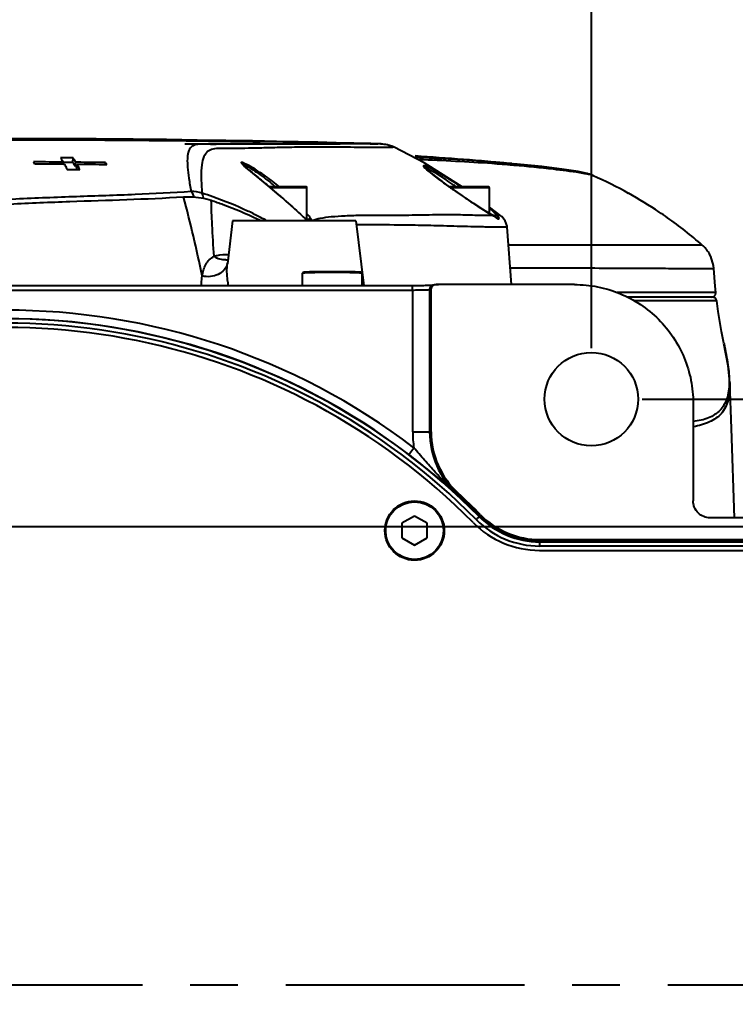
# Model space of a CAD drawing. Header units: millimetres. Extents: x 5828 to 6704, y 123 to 421.
# Drawn here: x 6428.69 to 6434.31, y 307.32 to 315.03 of the extents above; entities that cross this region are included whole.
import ezdxf

# ---------------------------------------------------------------- set-up
doc = ezdxf.new("R2010")
doc.units = ezdxf.units.MM
doc.linetypes.add('CENTER', pattern=[0.6, 0.375, -0.075, 0.075, -0.075])
for name, color, linetype in [('中心线', 7, 'Continuous'), ('外形图', 7, 'Continuous'), ('尺寸标注', 7, 'Continuous')]:
    doc.layers.add(name, color=color, linetype=linetype)
doc.styles.add('微软雅黑', font='msyh.ttc', dxfattribs={"height": 1.5})
doc.dimstyles.new('尺寸标注_1_15比例', dxfattribs={"dimtxt": 1.5, "dimasz": 1.25, "dimexe": 0.5, "dimexo": 0.4, "dimgap": 0.5, "dimtad": 1, "dimdec": 1, "dimlfac": 15, "dimdsep": 46, "dimtxsty": '微软雅黑', "dimcen": 0.09, "dimadec": 0, "dimazin": 0, "dimtp": 0.01, "dimtm": 0.01, "dimtfac": 1, "dimtdec": 1, "dimtofl": 0, "dimtmove": 0, "dimatfit": 3, "dimfxl": 1, "dimtolj": 1, "dimarcsym": 0})

# ---------------------------------------------------------------- blocks, each defined once
blk = doc.blocks.new('*D919')
at = {"layer": 'Defpoints', "color": 0}
for p in [(6433.1804, 316.6506), (6423.9804, 312.0484), (6433.1804, 312.0484)]:
    blk.add_point(p, dxfattribs=at)
at = {"layer": '尺寸标注', "color": 0, "lineweight": -2}
for p, q in [((6423.9804, 312.4484), (6423.9804, 317.1506)), ((6433.1804, 312.4484), (6433.1804, 317.1506)), ((6425.2304, 316.6506), (6431.9304, 316.6506))]:
    blk.add_line(p, q, dxfattribs=at)
at = {"layer": '尺寸标注', "color": 0}
for points in [[(6425.2304, 316.8589), (6425.2304, 316.4422), (6423.9804, 316.6506)], [(6431.9304, 316.4422), (6431.9304, 316.8589), (6433.1804, 316.6506)]]:
    blk.add_solid(points, dxfattribs=at)
at = {"layer": '尺寸标注', "color": 0, "insert": (6428.6534, 317.9296), "char_height": 1.5, "attachment_point": 5, "style": '微软雅黑'}
blk.add_mtext('\\A1;138', dxfattribs=at)
blk = doc.blocks.new('*D920')
at = {"layer": 'Defpoints', "color": 0}
for p in [(6433.1804, 312.0484), (6433.1804, 302.8484), (6450.1659, 302.8484)]:
    blk.add_point(p, dxfattribs=at)
at = {"layer": '尺寸标注', "color": 0, "lineweight": -2}
for p, q in [((6433.5804, 312.0484), (6450.6659, 312.0484)), ((6450.1659, 310.7984), (6450.1659, 304.0984)), ((6433.5804, 302.8484), (6450.6659, 302.8484))]:
    blk.add_line(p, q, dxfattribs=at)
at = {"layer": '尺寸标注', "color": 0}
for points in [[(6450.3742, 310.7984), (6449.9576, 310.7984), (6450.1659, 312.0484)], [(6449.9576, 304.0984), (6450.3742, 304.0984), (6450.1659, 302.8484)]]:
    blk.add_solid(points, dxfattribs=at)
at = {"layer": '尺寸标注', "color": 0, "insert": (6448.8868, 307.3485), "char_height": 1.5, "attachment_point": 5, "rotation": 90, "style": '微软雅黑'}
blk.add_mtext('\\A1;138', dxfattribs=at)
blk = doc.blocks.new('*D921')
at = {"layer": 'Defpoints', "color": 0}
for p in [(6423.9804, 311.0484), (6423.9804, 303.8484), (6446.0618, 303.8484)]:
    blk.add_point(p, dxfattribs=at)
at = {"layer": '尺寸标注', "color": 0, "lineweight": -2}
for p, q in [((6424.3804, 311.0484), (6446.5618, 311.0484)), ((6446.0618, 309.7984), (6446.0618, 305.0984)), ((6424.3804, 303.8484), (6446.5618, 303.8484)), ((6446.0618, 303.8484), (6446.0618, 291.5898))]:
    blk.add_line(p, q, dxfattribs=at)
at = {"layer": '尺寸标注', "color": 0}
for points in [[(6446.2701, 309.7984), (6445.8534, 309.7984), (6446.0618, 311.0484)], [(6445.8534, 305.0984), (6446.2701, 305.0984), (6446.0618, 303.8484)]]:
    blk.add_solid(points, dxfattribs=at)
at = {"layer": '尺寸标注', "color": 0, "insert": (6444.7822, 296.3792), "char_height": 1.5, "attachment_point": 5, "rotation": 90, "style": '微软雅黑'}
blk.add_mtext('\\A1;\\A1;108±0.05', dxfattribs=at)
blk = doc.blocks.new('*D924')
at = {"layer": 'Defpoints', "color": 0}
for p in [(6422.7414, 319.9272), (6436.9138, 311.1151), (6422.7414, 307.4484)]:
    blk.add_point(p, dxfattribs=at)
at = {"layer": '尺寸标注', "color": 0, "lineweight": -2}
for p, q in [((6422.7414, 307.8484), (6422.7414, 320.4272)), ((6436.9138, 311.5151), (6436.9138, 320.4272)), ((6435.6638, 319.9272), (6423.9914, 319.9272))]:
    blk.add_line(p, q, dxfattribs=at)
at = {"layer": '尺寸标注', "color": 0}
for points in [[(6423.9914, 320.1356), (6423.9914, 319.7189), (6422.7414, 319.9272)], [(6435.6638, 319.7189), (6435.6638, 320.1356), (6436.9138, 319.9272)]]:
    blk.add_solid(points, dxfattribs=at)
at = {"layer": '尺寸标注', "color": 0, "insert": (6429.8276, 321.2063), "char_height": 1.5, "attachment_point": 5, "style": '微软雅黑'}
blk.add_mtext('\\A1;212.6', dxfattribs=at)

msp = doc.modelspace()

# ---------------------------------------------------------------- linework, layer by layer
at = {"layer": '中心线', "linetype": 'CENTER', "ltscale": 5}
msp.add_line((6403.7801, 307.4484), (6441.8463, 307.4484), dxfattribs=at)
at = {"layer": '外形图'}
for p, q in [((6430.1451, 314.0513), (6429.9875, 314.0515)), ((6430.1397, 314.0513), (6430.1326, 314.0513)), ((6430.164, 314.0511), (6430.146, 314.0512)), ((6431.5264, 314.0525), (6431.5221, 314.0525)), ((6431.6315, 314.0274), (6431.6278, 314.0269)), ((6431.6315, 314.0274), (6431.6315, 314.0274)), ((6429.1074, 313.909), (6429.1101, 313.943)), ((6428.8103, 313.9114), (6428.8006, 313.9114)), ((6429.0345, 313.8928), (6429.0329, 313.9099)), ((6429.0329, 313.9095), (6429.076, 313.9092)), ((6429.0344, 313.8936), (6429.0425, 313.8936)), ((6429.076, 313.9092), (6429.1074, 313.909)), ((6429.1298, 313.8747), (6429.1324, 313.9089)), ((6429.1298, 313.8747), (6429.139, 313.8746)), ((6429.1422, 313.9089), (6429.1324, 313.909)), ((6429.1388, 313.8591), (6429.142, 313.8923)), ((6429.3634, 313.8895), (6429.3647, 313.9058)), ((6431.8717, 313.8673), (6431.8715, 313.8676)), ((6432.5561, 313.8982), (6432.5701, 313.8969)), ((6432.5561, 313.8977), (6432.5701, 313.8969)), ((6432.5755, 313.8843), (6432.5621, 313.8854)), ((6433.1473, 313.8203), (6433.1459, 313.8207)), ((6433.1567, 313.8139), (6433.1554, 313.8142)), ((6433.1937, 313.8042), (6433.194, 313.8041)), ((6433.1938, 313.804), (6433.194, 313.8039)), ((6433.194, 313.8041), (6433.1945, 313.8039)), ((6430.6784, 313.6934), (6430.6426, 313.7236)), ((6430.6527, 313.7152), (6430.6588, 313.7101)), ((6430.9404, 313.7151), (6430.6527, 313.7151)), ((6430.9471, 313.7084), (6430.6606, 313.7084)), ((6430.9471, 313.455), (6430.9471, 313.7084)), ((6432.0924, 313.6974), (6432.052, 313.7261)), ((6432.0603, 313.7198), (6432.0668, 313.7152)), ((6432.0668, 313.7152), (6432.0751, 313.7093)), ((6432.3738, 313.7151), (6432.0675, 313.7151)), ((6432.3804, 313.7084), (6432.075, 313.7084)), ((6432.3804, 313.5068), (6432.3804, 313.7084)), ((6430.7316, 313.6479), (6430.7386, 313.6418)), ((6432.1603, 313.65), (6432.1602, 313.6498)), ((6432.4707, 313.4889), (6432.3804, 313.557)), ((6430.9341, 313.4665), (6430.8438, 313.5485)), ((6432.4048, 313.4928), (6432.3861, 313.5033)), ((6432.4048, 313.4928), (6432.4049, 313.4927)), ((6432.4049, 313.4927), (6432.4078, 313.4907)), ((6432.4708, 313.4889), (6432.4424, 313.4901)), ((6430.3635, 313.4484), (6430.3221, 313.1113)), ((6431.3307, 313.4484), (6430.3635, 313.4484)), ((6430.9545, 313.4484), (6430.9341, 313.4665)), ((6431.3307, 313.4484), (6431.3933, 312.9388)), ((6432.5537, 312.9484), (6432.5194, 313.3991)), ((6434.0511, 313.2586), (6434.0509, 313.2586)), ((6434.0511, 313.2586), (6434.0511, 313.2586)), ((6434.1049, 313.194), (6434.1054, 313.1931)), ((6430.9127, 312.9388), (6430.9127, 313.0366)), ((6431.0376, 313.042), (6431.0312, 313.0419)), ((6431.0902, 313.0425), (6431.0887, 313.0425)), ((6431.2034, 313.0425), (6431.2019, 313.0425)), ((6431.2608, 313.0419), (6431.2545, 313.042)), ((6431.3794, 312.9388), (6431.3794, 313.0366)), ((6431.7808, 312.9388), (6425.3838, 312.9388)), ((6431.799, 312.9388), (6431.7808, 312.9388)), ((6431.8164, 312.9389), (6431.799, 312.9388)), ((6431.8328, 312.939), (6431.8164, 312.9389)), ((6431.8481, 312.9392), (6431.8328, 312.939)), ((6431.8621, 312.9394), (6431.8481, 312.9392)), ((6431.8749, 312.9396), (6431.8621, 312.9394)), ((6431.8864, 312.9399), (6431.8749, 312.9396)), ((6431.8966, 312.9401), (6431.8864, 312.9399)), ((6431.9056, 312.9404), (6431.8966, 312.9401)), ((6431.9132, 312.9407), (6431.9056, 312.9404)), ((6431.9197, 312.9409), (6431.9132, 312.9407)), ((6431.919, 312.9327), (6431.9161, 312.9282)), ((6431.919, 312.9327), (6431.9195, 312.9334)), ((6431.9251, 312.9412), (6431.9197, 312.9409)), ((6433.0474, 312.9484), (6431.9801, 312.9484)), ((6425.3837, 312.9055), (6431.7772, 312.9055)), ((6431.7772, 311.7913), (6431.7772, 312.9055)), ((6431.9105, 312.9097), (6431.9134, 312.9142)), ((6431.9105, 312.9097), (6431.9105, 311.7913)), ((6431.9134, 311.7926), (6431.9134, 312.9142)), ((6431.9224, 311.7926), (6431.9224, 312.9146)), ((6434.1575, 312.8852), (6433.3965, 312.8853)), ((6434.1546, 312.8679), (6434.1575, 312.8852)), ((6434.1315, 312.8484), (6433.4661, 312.8484)), ((6433.6953, 312.8195), (6433.5195, 312.8193)), ((6434.0498, 312.8197), (6433.52, 312.8193)), ((6434.1152, 312.8196), (6434.0498, 312.8197)), ((6434.1539, 312.8194), (6434.1152, 312.8196)), ((6434.165, 312.8192), (6434.1539, 312.8194)), ((6434.1651, 312.8192), (6434.1539, 312.8194)), ((6434.2217, 312.4871), (6434.2223, 312.4844)), ((6434.2682, 312.18), (6434.2682, 312.179)), ((6433.9804, 312.0153), (6433.9804, 311.2483)), ((6431.7772, 311.7913), (6431.9105, 311.7913)), ((6431.9105, 311.7913), (6431.9134, 311.7926)), ((6431.9134, 311.7926), (6431.9224, 311.7926)), ((6431.7466, 311.6136), (6431.7869, 311.6667)), ((6432.1257, 311.3008), (6432.1285, 311.3022)), ((6432.1346, 311.3088), (6432.1285, 311.3022)), ((6431.7923, 311.1302), (6431.693, 311.0728)), ((6431.8916, 311.0728), (6431.7923, 311.1302)), ((6432.2998, 311.1255), (6432.3035, 311.1334)), ((6432.3035, 311.1334), (6432.3099, 311.1397)), ((6436.9138, 311.1151), (6434.1137, 311.1151)), ((6431.693, 311.0728), (6431.693, 310.9582)), ((6431.8916, 310.9582), (6431.8916, 311.0728)), ((6431.693, 310.9582), (6431.7923, 310.9008)), ((6431.7923, 310.9008), (6431.8916, 310.9582)), ((6432.7739, 310.9276), (6432.7773, 310.9358)), ((6432.7773, 310.9447), (6435.7833, 310.9447)), ((6432.7773, 310.9447), (6432.7773, 310.9358)), ((6435.7834, 310.9358), (6432.7773, 310.9358)), ((6432.7736, 310.8603), (6435.7747, 310.8603)), ((6432.7739, 310.9276), (6435.7752, 310.9276)), ((6435.7752, 310.8943), (6432.7739, 310.8943))]:
    msp.add_line(p, q, dxfattribs=at)
for points in [[(6431.5264, 314.0525), (6431.4478, 314.055), (6431.3148, 314.0589), (6431.1763, 314.0626), (6431.0321, 314.0662), (6430.8776, 314.0697), (6430.7085, 314.0732), (6430.5197, 314.0768), (6430.3105, 314.0804), (6430.0856, 314.0837), (6429.8446, 314.0868), (6429.5817, 314.0896), (6429.2907, 314.0919), (6428.9675, 314.0934), (6428.6011, 314.094)], [(6430.2396, 314.0508), (6430.198, 314.0509), (6430.1451, 314.0513)], [(6431.6315, 314.0274), (6431.6138, 314.0349), (6431.5945, 314.0415), (6431.5758, 314.0463), (6431.5582, 314.0496), (6431.5423, 314.0515), (6431.5299, 314.0524), (6431.5268, 314.0525)], [(6432.1663, 313.7151), (6431.8674, 313.9048), (6431.6315, 314.0274)], [(6430.6426, 313.7236), (6430.6093, 313.7513), (6430.5785, 313.7766), (6430.5505, 313.7995), (6430.5253, 313.82), (6430.503, 313.8383), (6430.4837, 313.8543), (6430.4675, 313.868), (6430.4547, 313.8792), (6430.4454, 313.8879), (6430.4397, 313.8938), (6430.4392, 313.8944)], [(6432.052, 313.7261), (6432.0165, 313.7517), (6431.9855, 313.7745), (6431.9587, 313.7946), (6431.9359, 313.8121), (6431.9167, 313.8272), (6431.901, 313.84), (6431.8889, 313.8504), (6431.8803, 313.8582), (6431.8747, 313.8639), (6431.8717, 313.8673)], [(6433.1473, 313.8203), (6433.0768, 313.8353), (6432.9662, 313.8524), (6432.7904, 313.8744), (6432.5696, 313.8969)], [(6433.1945, 313.8039), (6433.1713, 313.813), (6433.152, 313.819), (6433.1471, 313.8204)], [(6430.8438, 313.5485), (6430.7996, 313.5882), (6430.7571, 313.6257), (6430.7166, 313.6608), (6430.6784, 313.6934)], [(6432.1603, 313.65), (6432.1382, 313.6653), (6432.0924, 313.6974)], [(6432.3861, 313.5033), (6432.3366, 313.5334), (6432.2758, 313.5724), (6432.2067, 313.6184), (6432.1603, 313.65)], [(6432.4389, 313.472), (6432.4386, 313.4722), (6432.4338, 313.475), (6432.4254, 313.4804), (6432.414, 313.4875), (6432.4049, 313.4927)], [(6432.5196, 313.3991), (6432.5186, 313.4067), (6432.504, 313.449), (6432.4766, 313.4839), (6432.4708, 313.4889)], [(6434.1418, 313.0741), (6434.139, 313.0991), (6434.1182, 313.1685), (6434.1054, 313.1931)], [(6434.1575, 312.8852), (6434.1524, 312.936), (6434.1417, 313.0742)], [(6431.9275, 312.9413), (6431.9273, 312.9413), (6431.9251, 312.9412)], [(6434.1575, 312.8852), (6434.1557, 312.8853), (6434.0905, 312.8857), (6433.9205, 312.8857), (6433.6211, 312.8855), (6433.3827, 312.8853)], [(6434.1243, 312.8484), (6434.1423, 312.8537), (6434.1546, 312.8679)], [(6434.0498, 312.8197), (6433.9571, 312.8197), (6433.6953, 312.8195)], [(6434.1651, 312.8192), (6434.1616, 312.8303), (6434.1493, 312.8435), (6434.132, 312.8484)], [(6434.2217, 312.4871), (6434.2029, 312.5801), (6434.1764, 312.7376), (6434.1652, 312.8192)], [(6434.2682, 312.18), (6434.2555, 312.31), (6434.2221, 312.4848)], [(6434.3058, 311.1151), (6434.2807, 311.8172), (6434.2681, 312.1789)]]:
    msp.add_lwpolyline(points, dxfattribs=at)
for centre, radius in [((6433.1804, 312.0484), 0.3667), ((6431.7923, 311.0155), 0.2333), ((6431.7923, 311.0155), 0.2267)]:
    msp.add_circle(centre, radius, dxfattribs=at)
for centre, radius, start, end in [((6430.2224, 318.7582), 4.7074, 269.59857, 270.14099), ((6430.221, 268.0509), 46.0199, 88.37996, 89.55251), ((6431.5138, 313.7873), 0.2652, 87.28864, 88.21394), ((6429.6969, 282.565), 31.4633, 84.78608, 86.17511), ((6428.2987, 313.6039), 0.5887, 29.65166, 31.48601), ((6428.6957, 280.5914), 33.3039, 89.4172, 89.80293), ((6428.6691, 273.3456), 40.566, 89.48614, 89.80056), ((6428.7234, 313.6346), 0.4719, 32.28461, 35.54336), ((6428.665, 313.5973), 0.5413, 30.83673, 32.32872), ((6428.5529, 313.533), 0.6705, 28.12209, 29.09381), ((6428.6254, 274.5573), 39.3385, 88.90926, 89.24759), ((6428.5935, 265.6914), 48.2206, 89.08368, 89.34806), ((6428.8319, 313.5971), 0.6157, 28.25914, 30.08877), ((6430.568, 314.0187), 0.1792, 224.79309, 225.16924), ((6430.5795, 314.0303), 0.1956, 225.16798, 225.44882), ((6430.5938, 314.0449), 0.216, 225.45107, 225.84076), ((6428.7135, 289.3231), 24.5297, 88.94681, 89.17934), ((6433.0777, 313.5656), 0.2641, 71.78842, 74.72185), ((6433.0776, 313.5653), 0.2644, 66.46585, 71.78686), ((6431.8674, 310.7765), 3.3045, 66.33022, 66.53471), ((6431.8579, 310.7557), 3.3273, 60.96443, 66.32395), ((6424.5915, 306.4739), 9.4433, 50.2424, 50.59225), ((6426.3347, 308.5727), 6.715, 49.98046, 50.22378), ((6426.4924, 308.7611), 6.4693, 49.05922, 49.90743), ((6429.549, 312.3809), 1.763, 49.19135, 50.58078), ((6429.5394, 312.2728), 1.8713, 50.44329, 52.46466), ((6430.9404, 313.7084), 0.00667, 0, 90), ((6434.7963, 317.5617), 4.7165, 234.10742, 234.30132), ((6434.77, 317.5251), 4.6715, 234.30113, 234.54608), ((6430.5904, 311.6029), 2.6079, 54.81971, 55.64218), ((6430.8534, 311.9761), 2.1515, 53.95701, 54.81733), ((6430.2091, 310.8625), 3.455, 55.61639, 56.7489), ((6432.3738, 313.7084), 0.00667, 0, 90), ((6418.5533, 310.615), 11.8178, 11.72022, 14.81772), ((6429.1998, 310.7738), 3.036, 70.61744, 72.30202), ((6431.8476, 310.7371), 3.3486, 56.13152, 60.96575), ((6429.3869, 311.1878), 2.5813, 61.33854, 62.7921), ((6432.5442, 313.7511), 0.294, 241.78867, 242.37675), ((6432.3818, 314.0227), 0.5327, 272.53818, 272.80472), ((6432.4302, 313.4693), 0.025, 118.66093, 131.5595), ((6431.9958, 313.0608), 0.6199, 46.36976, 47.22193), ((6431.8478, 310.7374), 3.3482, 54.78659, 56.13144), ((6431.8548, 310.747), 3.3363, 48.8317, 54.78916), ((6429.3984, 311.0969), 2.6346, 63.34255, 63.93852), ((6430.9734, 313.4394), 0.0259, 126.40223, 133.49198), ((6431.0471, 313.6155), 0.1828, 243.75284, 243.98484), ((6430.3993, 313.0278), 0.7259, 37.44159, 37.6196), ((6430.4349, 313.055), 0.681, 37.02107, 37.44423), ((6430.4806, 313.0894), 0.6239, 36.63237, 37.0206), ((6430.9007, 313.4004), 0.1014, 34.69146, 37.28499), ((6430.8936, 313.3955), 0.1099, 33.7306, 34.68175), ((6433.8742, 313.0568), 0.2684, 30.75286, 48.76784), ((6430.3, 313.254), 0.1128, 275.38865, 283.55942), ((6430.2071, 313.1423), 0.1185, 344.98539, 349.01725), ((6431.1372, 305.6537), 7.389, 90.37663, 90.77262), ((6431.146, 304.2913), 8.7514, 89.63441, 90.36559), ((6431.1581, 305.9799), 7.0628, 89.21824, 89.63252), ((6431.9438, 312.9098), 0.0333, 146.31766, 180.02476), ((6431.9468, 312.9142), 0.0334, 146.60748, 157.49585), ((6428.5804, 307.4484), 5.2986, 52.76015, 127.23975), ((6428.5804, 307.4484), 5.2302, 44.67255, 315.32745), ((6428.5804, 307.4484), 5.1969, 44.67255, 315.32745), ((6428.5804, 307.4484), 5.232, 52.76033, 127.23973), ((6428.5804, 307.4484), 5.163, 44.67022, 315.32975), ((6432.5793, 311.7915), 0.8021, 180.0159, 188.95077), ((6432.577, 311.7913), 0.6665, 179.99803, 227.3797), ((6432.58, 311.7926), 0.6666, 180.00047, 227.36459), ((6432.58, 311.7926), 0.6576, 179.99956, 227.36551), ((6428.5804, 307.4484), 5.2384, 44.70569, 47.36506), ((6428.5804, 307.4484), 5.2473, 44.7057, 47.36504), ((6432.7739, 311.5942), 0.6999, 224.67242, 270.00065), ((6432.7738, 311.5941), 0.6665, 224.6719, 270.00065), ((6432.7773, 311.6023), 0.6666, 224.70613, 269.99953), ((6432.7773, 311.6023), 0.6576, 224.70539, 270.00044), ((6432.7736, 311.5936), 0.7332, 224.67005, 270.00007)]:
    msp.add_arc(centre, radius, start, end, dxfattribs=at)
for points, knots in [([(6426.9138, 314.0756), (6427.2111, 314.0792), (6427.813, 314.084), (6429.0352, 314.0876), (6429.9602, 314.0805), (6430.5804, 314.0694)], [0, 0, 0, 0, 0.243261, 0.492469, 1, 1, 1, 1]), ([(6430.1325, 314.0515), (6430.1174, 314.0514), (6430.0905, 314.0509), (6430.0531, 314.0421), (6430.0256, 314.0186), (6430.0111, 313.9809), (6430.006, 313.9303), (6430.0091, 313.8633), (6430.0201, 313.7777), (6430.0308, 313.7142), (6430.0371, 313.679)], [0, 0, 0, 0, 0.099011, 0.176934, 0.24613, 0.326582, 0.434186, 0.578275, 0.765213, 1, 1, 1, 1]), ([(6431.6278, 314.0269), (6431.6211, 314.0257), (6431.6, 314.0253), (6431.5575, 314.0243), (6431.4937, 314.0248), (6431.411, 314.0254), (6431.3141, 314.0262), (6431.177, 314.0272), (6431.0142, 314.028), (6430.8359, 314.0266), (6430.6822, 314.0229), (6430.5501, 314.0198), (6430.4379, 314.0178), (6430.3447, 314.017), (6430.2699, 314.0178), (6430.211, 314.0151), (6430.1628, 313.9953), (6430.1322, 313.9489), (6430.1174, 313.8803), (6430.1145, 313.7835), (6430.1193, 313.7091), (6430.1227, 313.6662)], [0, 0, 0, 0, 0.011422, 0.034881, 0.070742, 0.117447, 0.172518, 0.23199, 0.345401, 0.443339, 0.52845, 0.601159, 0.663137, 0.714967, 0.756187, 0.787639, 0.812672, 0.839349, 0.876127, 0.928403, 1, 1, 1, 1]), ([(6431.5221, 314.0525), (6431.4958, 314.0521), (6431.4099, 314.0525), (6431.2485, 314.0524), (6431.0428, 314.0521), (6430.7808, 314.0519), (6430.5497, 314.0518), (6430.3524, 314.0516), (6430.2709, 314.0509), (6430.234, 314.0508)], [0, 0, 0, 0, 0.061289, 0.199978, 0.37603, 0.54039, 0.810094, 0.914172, 1, 1, 1, 1]), ([(6429.0105, 313.9437), (6429.0124, 313.9411), (6429.0203, 313.9301), (6429.0276, 313.9187), (6429.0329, 313.9099)], [0, 0, 0, 0, 0.237621, 1, 1, 1, 1]), ([(6429.1324, 313.9089), (6429.1306, 313.912), (6429.1236, 313.9236), (6429.1159, 313.9349), (6429.1101, 313.943)], [0, 0, 0, 0, 0.262725, 1, 1, 1, 1]), ([(6432.5561, 313.8982), (6432.5007, 313.9032), (6432.2471, 313.9243), (6431.9929, 313.9384), (6431.7942, 313.9461)], [0, 0, 0, 0, 0.218736, 1, 1, 1, 1]), ([(6429.0425, 313.8935), (6429.0444, 313.8902), (6429.0522, 313.876), (6429.0595, 313.8615), (6429.0648, 313.8503)], [0, 0, 0, 0, 0.238176, 1, 1, 1, 1]), ([(6429.1644, 313.8487), (6429.1626, 313.8525), (6429.1555, 313.8673), (6429.1479, 313.8818), (6429.142, 313.8923)], [0, 0, 0, 0, 0.262038, 1, 1, 1, 1]), ([(6430.4675, 313.8949), (6430.4634, 313.8969), (6430.456, 313.9004), (6430.4461, 313.9048), (6430.4385, 313.907), (6430.4337, 313.9086), (6430.4299, 313.9068), (6430.4319, 313.9025), (6430.4353, 313.8982), (6430.4387, 313.8945), (6430.4408, 313.8925)], [0, 0, 0, 0, 0.238204, 0.427737, 0.564934, 0.648912, 0.69053, 0.744833, 0.847014, 1, 1, 1, 1]), ([(6430.442, 313.8914), (6430.4444, 313.8914), (6430.4507, 313.8893), (6430.4565, 313.8868), (6430.4602, 313.8851)], [0, 0, 0, 0, 0.372737, 1, 1, 1, 1]), ([(6430.4434, 313.8899), (6430.445, 313.8883), (6430.453, 313.8808), (6430.4612, 313.8737), (6430.4677, 313.8681)], [0, 0, 0, 0, 0.211627, 1, 1, 1, 1]), ([(6430.4602, 313.8851), (6430.4734, 313.8789), (6430.5038, 313.8617), (6430.5746, 313.816), (6430.6304, 313.7741), (6430.6685, 313.7428)], [0, 0, 0, 0, 0.173064, 0.414295, 1, 1, 1, 1]), ([(6430.6795, 313.7567), (6430.6415, 313.7859), (6430.5725, 313.8346), (6430.5002, 313.8786), (6430.4675, 313.8949)], [0, 0, 0, 0, 0.566384, 1, 1, 1, 1]), ([(6430.4677, 313.8681), (6430.4758, 313.8612), (6430.5151, 313.8283), (6430.555, 313.796), (6430.5864, 313.7702)], [0, 0, 0, 0, 0.207198, 1, 1, 1, 1]), ([(6432.5621, 313.8854), (6432.5079, 313.89), (6432.2629, 313.9091), (6432.0174, 313.9221), (6431.8262, 313.9292)], [0, 0, 0, 0, 0.221375, 1, 1, 1, 1]), ([(6431.9093, 313.8658), (6431.9036, 313.8685), (6431.8933, 313.8733), (6431.8797, 313.8787), (6431.8707, 313.8816), (6431.8655, 313.8822), (6431.8631, 313.882), (6431.8616, 313.8806), (6431.8618, 313.8784), (6431.8629, 313.876), (6431.8663, 313.8712), (6431.8732, 313.864), (6431.8795, 313.858), (6431.8833, 313.8546)], [0, 0, 0, 0, 0.223564, 0.396364, 0.514499, 0.55316, 0.579417, 0.597786, 0.618694, 0.649964, 0.694086, 0.821941, 1, 1, 1, 1]), ([(6431.8928, 313.8577), (6431.8894, 313.8591), (6431.884, 313.8611), (6431.8781, 313.8626), (6431.8759, 313.8624)], [0, 0, 0, 0, 0.622883, 1, 1, 1, 1]), ([(6432.1036, 313.7518), (6432.0685, 313.7748), (6432.0048, 313.8145), (6431.9392, 313.8513), (6431.9093, 313.8658)], [0, 0, 0, 0, 0.557796, 1, 1, 1, 1]), ([(6433.089, 313.826), (6433.0202, 313.8369), (6432.8492, 313.8586), (6432.6777, 313.8755), (6432.5755, 313.8843)], [0, 0, 0, 0, 0.404203, 1, 1, 1, 1]), ([(6431.8833, 313.8546), (6431.903, 313.837), (6431.9522, 313.7987), (6432.0022, 313.7617), (6432.0311, 313.7407)], [0, 0, 0, 0, 0.425534, 1, 1, 1, 1]), ([(6432.0622, 313.7558), (6432.03, 313.7779), (6431.9843, 313.808), (6431.9272, 313.8411), (6431.9032, 313.8534), (6431.8928, 313.8577)], [0, 0, 0, 0, 0.592085, 0.828814, 1, 1, 1, 1]), ([(6433.1554, 313.8142), (6433.1508, 313.8151), (6433.1288, 313.8194), (6433.1066, 313.8232), (6433.089, 313.826)], [0, 0, 0, 0, 0.207727, 1, 1, 1, 1]), ([(6433.1832, 313.8077), (6433.1814, 313.8082), (6433.1727, 313.8105), (6433.1638, 313.8125), (6433.1567, 313.8139)], [0, 0, 0, 0, 0.202853, 1, 1, 1, 1]), ([(6433.1832, 313.8077), (6433.1843, 313.8074), (6433.1879, 313.8063), (6433.1914, 313.8051), (6433.1938, 313.804)], [0, 0, 0, 0, 0.308547, 1, 1, 1, 1]), ([(6432.0751, 313.7093), (6432.0821, 313.7043), (6432.1104, 313.6844), (6432.1388, 313.6647), (6432.1602, 313.6498)], [0, 0, 0, 0, 0.247362, 1, 1, 1, 1]), ([(6426.2424, 313.4646), (6426.554, 313.4622), (6427.1865, 313.484), (6427.9761, 313.5435), (6428.6118, 313.5823), (6429.2256, 313.6079), (6429.6804, 313.6189), (6429.978, 313.6374)], [0, 0, 0, 0, 0.249984, 0.507242, 0.635177, 0.760834, 1, 1, 1, 1]), ([(6430.0371, 313.679), (6429.891, 313.6685), (6429.591, 313.6532), (6429.132, 313.6388), (6428.6573, 313.6203), (6428.3365, 313.6019), (6428.1746, 313.5918)], [0, 0, 0, 0, 0.235799, 0.483094, 0.73892, 1, 1, 1, 1]), ([(6429.978, 313.6374), (6429.9965, 313.6385), (6430.0699, 313.6398), (6430.1437, 313.6274), (6430.1957, 313.61)], [0, 0, 0, 0, 0.252533, 1, 1, 1, 1]), ([(6430.0601, 313.6369), (6430.0582, 313.6457), (6430.0531, 313.6612), (6430.0431, 313.675), (6430.0371, 313.679)], [0, 0, 0, 0, 0.555289, 1, 1, 1, 1]), ([(6430.1305, 313.6274), (6430.1311, 313.635), (6430.131, 313.6484), (6430.1264, 313.6617), (6430.1227, 313.6662)], [0, 0, 0, 0, 0.568638, 1, 1, 1, 1]), ([(6430.5672, 313.4835), (6430.5385, 313.4982), (6430.4213, 313.5557), (6430.3001, 313.6051), (6430.2073, 313.6378)], [0, 0, 0, 0, 0.246458, 1, 1, 1, 1]), ([(6430.7386, 313.6418), (6430.7539, 313.6284), (6430.8123, 313.5772), (6430.8696, 313.5249), (6430.912, 313.4863)], [0, 0, 0, 0, 0.261965, 1, 1, 1, 1]), ([(6432.1602, 313.6498), (6432.1789, 313.6371), (6432.2478, 313.5901), (6432.3176, 313.5443), (6432.3696, 313.5127)], [0, 0, 0, 0, 0.270176, 1, 1, 1, 1]), ([(6430.1957, 313.61), (6430.2269, 313.5996), (6430.3493, 313.5568), (6430.469, 313.5062), (6430.5559, 313.4637)], [0, 0, 0, 0, 0.25379, 1, 1, 1, 1]), ([(6430.2178, 313.1704), (6430.2121, 313.2529), (6430.2026, 313.3993), (6430.1965, 313.5459), (6430.1957, 313.61)], [0, 0, 0, 0, 0.563318, 1, 1, 1, 1]), ([(6430.912, 313.4863), (6430.9155, 313.4831), (6430.9287, 313.471), (6430.942, 313.459), (6430.9519, 313.4502)], [0, 0, 0, 0, 0.264722, 1, 1, 1, 1]), ([(6430.9743, 313.4709), (6430.9723, 313.4733), (6430.9641, 313.4839), (6430.9557, 313.4942), (6430.9491, 313.502)], [0, 0, 0, 0, 0.235571, 1, 1, 1, 1]), ([(6431.1382, 313.4792), (6431.1084, 313.4764), (6431.0583, 313.4706), (6431.0086, 313.4578), (6430.9902, 313.4485)], [0, 0, 0, 0, 0.592097, 1, 1, 1, 1]), ([(6432.4054, 313.4905), (6432.3713, 313.489), (6432.2866, 313.4909), (6432.172, 313.4946), (6432.0579, 313.4961), (6431.9227, 313.4948), (6431.7521, 313.4914), (6431.5597, 313.4908), (6431.393, 313.4921), (6431.2558, 313.4874), (6431.1742, 313.4824), (6431.1382, 313.4792)], [0, 0, 0, 0, 0.080657, 0.200311, 0.271443, 0.350845, 0.520146, 0.675213, 0.806433, 0.914464, 1, 1, 1, 1]), ([(6432.3696, 313.5127), (6432.3729, 313.5108), (6432.3846, 313.5037), (6432.3964, 313.4968), (6432.4052, 313.4921)], [0, 0, 0, 0, 0.275494, 1, 1, 1, 1]), ([(6432.4168, 313.5158), (6432.4142, 313.5182), (6432.4025, 313.5289), (6432.3905, 313.5393), (6432.3811, 313.5472)], [0, 0, 0, 0, 0.227757, 1, 1, 1, 1]), ([(6432.4078, 313.4907), (6432.4098, 313.4895), (6432.4169, 313.4853), (6432.4238, 313.4806), (6432.4288, 313.4772)], [0, 0, 0, 0, 0.267428, 1, 1, 1, 1]), ([(6432.4424, 313.4901), (6432.4412, 313.4915), (6432.4352, 313.4982), (6432.4287, 313.5045), (6432.4236, 313.5095)], [0, 0, 0, 0, 0.20883, 1, 1, 1, 1]), ([(6432.4288, 313.4772), (6432.4298, 313.4765), (6432.4333, 313.4741), (6432.4369, 313.4716), (6432.4395, 313.4698)], [0, 0, 0, 0, 0.272094, 1, 1, 1, 1]), ([(6432.4395, 313.4698), (6432.4426, 313.4677), (6432.4463, 313.4648), (6432.4543, 313.4624), (6432.4557, 313.4664), (6432.4549, 313.4714), (6432.4529, 313.4756), (6432.4513, 313.4784)], [0, 0, 0, 0, 0.351, 0.515468, 0.586423, 0.689508, 1, 1, 1, 1]), ([(6432.4513, 313.4784), (6432.4507, 313.4794), (6432.4481, 313.4835), (6432.445, 313.4873), (6432.4424, 313.4901)], [0, 0, 0, 0, 0.225847, 1, 1, 1, 1]), ([(6430.9663, 313.4515), (6430.9658, 313.4518), (6430.9635, 313.453), (6430.9612, 313.4542), (6430.9595, 313.4553)], [0, 0, 0, 0, 0.214339, 1, 1, 1, 1]), ([(6430.9813, 313.4618), (6430.9803, 313.4627), (6430.9752, 313.4658), (6430.9685, 313.4653), (6430.9643, 313.4637)], [0, 0, 0, 0, 0.228948, 1, 1, 1, 1]), ([(6432.0184, 313.4084), (6431.9523, 313.4103), (6431.8233, 313.4135), (6431.5945, 313.4163), (6431.4318, 313.4181), (6431.3319, 313.4166)], [0, 0, 0, 0, 0.289084, 0.563694, 1, 1, 1, 1]), ([(6432.2932, 313.4012), (6432.2738, 313.4016), (6432.1822, 313.4036), (6432.0906, 313.4064), (6432.0184, 313.4084)], [0, 0, 0, 0, 0.211973, 1, 1, 1, 1]), ([(6432.5196, 313.3992), (6432.5196, 313.3995), (6432.5177, 313.3991), (6432.5157, 313.3997), (6432.5108, 313.3995), (6432.5046, 313.3997), (6432.4964, 313.3997), (6432.4821, 313.3996), (6432.4597, 313.3995), (6432.4277, 313.3995), (6432.389, 313.3997), (6432.3434, 313.4003), (6432.3107, 313.4008), (6432.2932, 313.4012)], [0, 0, 0, 0, 0.004088, 0.016086, 0.03604, 0.063966, 0.099863, 0.143663, 0.254601, 0.396041, 0.567247, 0.768027, 1, 1, 1, 1]), ([(6434.0511, 313.2586), (6434.0509, 313.258), (6434.0478, 313.2586), (6434.0434, 313.2577), (6434.0346, 313.2581), (6434.023, 313.258), (6434.008, 313.2583), (6433.9819, 313.2585), (6433.9416, 313.2588), (6433.8843, 313.2588), (6433.815, 313.2586), (6433.7339, 313.2582), (6433.6412, 313.258), (6433.5371, 313.2579), (6433.3767, 313.258), (6433.1511, 313.2583), (6432.8529, 313.258), (6432.6419, 313.2574), (6432.5309, 313.257)], [0, 0, 0, 0, 0.0012, 0.004562, 0.010105, 0.017822, 0.027662, 0.039565, 0.069405, 0.107173, 0.152778, 0.206149, 0.267181, 0.335708, 0.4115, 0.583673, 0.780891, 1, 1, 1, 1]), ([(6430.1247, 313.0156), (6430.1266, 313.0316), (6430.1331, 313.0629), (6430.1511, 313.1066), (6430.1786, 313.1446), (6430.204, 313.1632), (6430.2178, 313.1704)], [0, 0, 0, 0, 0.258271, 0.507133, 0.751086, 1, 1, 1, 1]), ([(6430.2178, 313.1704), (6430.2258, 313.1732), (6430.262, 313.1834), (6430.3001, 313.1852), (6430.3291, 313.1836)], [0, 0, 0, 0, 0.226729, 1, 1, 1, 1]), ([(6430.3106, 313.1417), (6430.2947, 313.1402), (6430.261, 313.1442), (6430.2313, 313.1602), (6430.2178, 313.1704)], [0, 0, 0, 0, 0.483775, 1, 1, 1, 1]), ([(6430.3215, 313.1116), (6430.3168, 313.0938), (6430.2979, 313.0592), (6430.2494, 313.0237), (6430.1886, 313.0074), (6430.1456, 313.0106), (6430.1247, 313.0156)], [0, 0, 0, 0, 0.229517, 0.472316, 0.731255, 1, 1, 1, 1]), ([(6430.3314, 312.9389), (6430.3285, 312.9537), (6430.319, 313.0105), (6430.3169, 313.069), (6430.3221, 313.1113)], [0, 0, 0, 0, 0.261606, 1, 1, 1, 1]), ([(6430.1188, 312.9392), (6430.1185, 312.9458), (6430.1182, 312.9714), (6430.1208, 312.997), (6430.1247, 313.0156)], [0, 0, 0, 0, 0.257028, 1, 1, 1, 1]), ([(6431.3794, 313.0366), (6431.3794, 313.0379), (6431.3787, 313.0402), (6431.3764, 313.0425), (6431.374, 313.0435), (6431.3718, 313.044), (6431.3686, 313.0445), (6431.3636, 313.045), (6431.3561, 313.0455), (6431.3466, 313.0461), (6431.3352, 313.0466), (6431.322, 313.047), (6431.3011, 313.0476), (6431.2714, 313.0483), (6431.2176, 313.049), (6431.146, 313.0493), (6431.0745, 313.049), (6431.0207, 313.0483), (6430.991, 313.0476), (6430.9701, 313.047), (6430.9569, 313.0466), (6430.9455, 313.0461), (6430.936, 313.0455), (6430.9285, 313.045), (6430.9235, 313.0445), (6430.9203, 313.044), (6430.918, 313.0435), (6430.9157, 313.0425), (6430.9134, 313.0402), (6430.9127, 313.0379), (6430.9127, 313.0366)], [0, 0, 0, 0, 0.008332, 0.014189, 0.019966, 0.024087, 0.028603, 0.040312, 0.056133, 0.076141, 0.100219, 0.128164, 0.159723, 0.232456, 0.315621, 0.499998, 0.684377, 0.767541, 0.840275, 0.871834, 0.89978, 0.923858, 0.943866, 0.959688, 0.971397, 0.975912, 0.980033, 0.98581, 0.991669, 1, 1, 1, 1]), ([(6431.0312, 313.0419), (6431.0227, 313.0418), (6431.0063, 313.0415), (6430.9831, 313.041), (6430.9628, 313.0404), (6430.9478, 313.0398), (6430.9375, 313.0393), (6430.9311, 313.039), (6430.9256, 313.0386), (6430.9211, 313.0382), (6430.9176, 313.0379), (6430.915, 313.0375), (6430.9136, 313.0372), (6430.9127, 313.0368), (6430.9127, 313.0366)], [0, 0, 0, 0, 0.216655, 0.412738, 0.584842, 0.729982, 0.791637, 0.84565, 0.891792, 0.929871, 0.959735, 0.981291, 0.994541, 1, 1, 1, 1]), ([(6431.3794, 313.0366), (6431.3794, 313.0368), (6431.3785, 313.0372), (6431.3771, 313.0375), (6431.3745, 313.0379), (6431.371, 313.0382), (6431.3665, 313.0386), (6431.361, 313.039), (6431.3546, 313.0393), (6431.3443, 313.0398), (6431.3293, 313.0404), (6431.3089, 313.041), (6431.2858, 313.0415), (6431.2694, 313.0418), (6431.2608, 313.0419)], [0, 0, 0, 0, 0.005459, 0.018709, 0.040265, 0.070129, 0.108208, 0.15435, 0.208363, 0.270018, 0.415158, 0.587262, 0.783345, 1, 1, 1, 1]), ([(6432.5452, 313.0806), (6432.6614, 313.0803), (6432.8823, 313.0797), (6433.1949, 313.0785), (6433.4318, 313.0772), (6433.6005, 313.0763), (6433.71, 313.0759), (6433.8076, 313.0756), (6433.893, 313.0755), (6433.966, 313.0755), (6434.0266, 313.0753), (6434.0691, 313.0752), (6434.0967, 313.0749), (6434.1124, 313.0748), (6434.1245, 313.0744), (6434.1336, 313.0747), (6434.1385, 313.0737), (6434.1413, 313.0746), (6434.1417, 313.0742)], [0, 0, 0, 0, 0.218326, 0.415173, 0.587419, 0.663377, 0.732115, 0.793322, 0.846777, 0.892518, 0.93051, 0.960554, 0.972485, 0.982303, 0.989985, 0.995507, 0.998851, 1, 1, 1, 1]), ([(6431.7772, 312.9055), (6431.7772, 312.9076), (6431.7771, 312.9119), (6431.7771, 312.918), (6431.7771, 312.9237), (6431.7771, 312.9287), (6431.7771, 312.9324), (6431.7771, 312.9348), (6431.7771, 312.9362), (6431.7772, 312.9372), (6431.7771, 312.9381), (6431.7772, 312.9384), (6431.7771, 312.9388), (6431.7772, 312.9388)], [0, 0, 0, 0, 0.195079, 0.382665, 0.555543, 0.707075, 0.831434, 0.881882, 0.923844, 0.956903, 0.980752, 0.995152, 1, 1, 1, 1]), ([(6431.9196, 312.9334), (6431.9232, 312.9386), (6431.931, 312.9448), (6431.9418, 312.9474), (6431.9484, 312.9479), (6431.9546, 312.9481), (6431.9653, 312.9483), (6431.9739, 312.9484), (6431.9801, 312.9484)], [0, 0, 0, 0, 0.293677, 0.426073, 0.508554, 0.599576, 0.715653, 1, 1, 1, 1]), ([(6431.9801, 312.9484), (6431.9738, 312.9484), (6431.9613, 312.9485), (6431.9456, 312.9456), (6431.9346, 312.9393), (6431.9279, 312.9325), (6431.9234, 312.9241), (6431.9224, 312.9178), (6431.9224, 312.9146)], [0, 0, 0, 0, 0.250448, 0.499981, 0.625099, 0.750129, 0.875082, 1, 1, 1, 1]), ([(6433.0474, 312.9484), (6433.1083, 312.9484), (6433.2306, 312.9364), (6433.4068, 312.883), (6433.5691, 312.7962), (6433.7115, 312.6794), (6433.8282, 312.5371), (6433.915, 312.3747), (6433.9684, 312.1986), (6433.9804, 312.0763), (6433.9804, 312.0153)], [0, 0, 0, 0, 0.124999, 0.25, 0.375, 0.5, 0.625, 0.75, 0.875001, 1, 1, 1, 1]), ([(6431.7772, 312.9055), (6431.7857, 312.9055), (6431.8026, 312.9055), (6431.827, 312.9057), (6431.8496, 312.9061), (6431.8669, 312.9066), (6431.8791, 312.907), (6431.8869, 312.9073), (6431.8936, 312.9077), (6431.8993, 312.9081), (6431.9038, 312.9084), (6431.9071, 312.9088), (6431.9092, 312.9092), (6431.9101, 312.9095), (6431.9104, 312.9096), (6431.9105, 312.9097)], [0, 0, 0, 0, 0.192685, 0.378119, 0.549346, 0.699936, 0.765694, 0.824252, 0.875066, 0.917665, 0.951661, 0.97676, 0.99279, 0.997431, 1, 1, 1, 1]), ([(6431.9134, 312.9142), (6431.9135, 312.9142), (6431.9138, 312.9143), (6431.9142, 312.9143), (6431.915, 312.9144), (6431.9164, 312.9145), (6431.919, 312.9145), (6431.9211, 312.9146), (6431.9224, 312.9146)], [0, 0, 0, 0, 0.023953, 0.07721, 0.159876, 0.271664, 0.580877, 1, 1, 1, 1]), ([(6434.2224, 312.4844), (6434.2341, 312.4292), (6434.2545, 312.3277), (6434.2644, 312.224), (6434.2634, 312.1768)], [0, 0, 0, 0, 0.544017, 1, 1, 1, 1]), ([(6434.2634, 312.1768), (6434.2625, 312.1345), (6434.2536, 312.056), (6434.1964, 311.9537), (6434.0981, 311.8928), (6434.0221, 311.8773), (6433.9812, 311.8729)], [0, 0, 0, 0, 0.274386, 0.503694, 0.732679, 1, 1, 1, 1]), ([(6434.2682, 312.1784), (6434.2697, 312.1317), (6434.2649, 312.0453), (6434.2103, 311.9291), (6434.1052, 311.8607), (6434.0253, 311.8401), (6433.982, 311.8305)], [0, 0, 0, 0, 0.278814, 0.509487, 0.735532, 1, 1, 1, 1]), ([(6432.1257, 311.3008), (6432.0956, 311.3281), (6432.0367, 311.3847), (6431.953, 311.4756), (6431.8848, 311.5542), (6431.8291, 311.618), (6431.8011, 311.6504), (6431.7869, 311.6667)], [0, 0, 0, 0, 0.244095, 0.490938, 0.742308, 0.87045, 1, 1, 1, 1]), ([(6432.1257, 311.3008), (6432.0972, 311.3264), (6431.9743, 311.4347), (6431.8466, 311.5377), (6431.7466, 311.6136)], [0, 0, 0, 0, 0.233656, 1, 1, 1, 1]), ([(6434.1137, 311.1151), (6434.0964, 311.1151), (6434.0614, 311.122), (6434.0171, 311.1516), (6433.9923, 311.1887), (6433.9821, 311.2222), (6433.9804, 311.2396), (6433.9804, 311.2483)], [0, 0, 0, 0, 0.249707, 0.499402, 0.749097, 0.874549, 1, 1, 1, 1]), ([(6432.2761, 311.1021), (6432.2791, 311.1051), (6432.287, 311.1129), (6432.2949, 311.1207), (6432.2998, 311.1255)], [0, 0, 0, 0, 0.378706, 1, 1, 1, 1]), ([(6432.7739, 310.9276), (6432.7739, 310.9267), (6432.7739, 310.9217), (6432.7738, 310.9106), (6432.7739, 310.9004), (6432.7739, 310.8943)], [0, 0, 0, 0, 0.08107, 0.4498, 1, 1, 1, 1])]:
    msp.add_open_spline(points, degree=3, knots=knots, dxfattribs=at)
for points in [[(6431.6278, 314.0269), (6431.5963, 314.0418), (6431.5612, 314.0506), (6431.5264, 314.0523)], [(6429.1101, 313.9431), (6429.0769, 313.9433), (6429.0437, 313.9436), (6429.0105, 313.9438)], [(6430.1227, 313.6662), (6430.0955, 313.6757), (6430.066, 313.68), (6430.0371, 313.679)], [(6432.4182, 313.4912), (6432.4219, 313.4933), (6432.4263, 313.4944), (6432.4305, 313.4942)], [(6432.4305, 313.4942), (6432.4347, 313.494), (6432.439, 313.4926), (6432.4424, 313.4901)], [(6430.9556, 313.4582), (6430.9531, 313.4593), (6430.9507, 313.4604), (6430.9483, 313.4615)], [(6430.9556, 313.4582), (6430.9546, 313.4556), (6430.9531, 313.4531), (6430.9511, 313.4513)], [(6430.9595, 313.4553), (6430.9581, 313.4563), (6430.9569, 313.4573), (6430.9556, 313.4582)], [(6430.9643, 313.4637), (6430.962, 313.4629), (6430.9599, 313.4617), (6430.958, 313.4603)], [(6430.9731, 313.4538), (6430.9708, 313.4534), (6430.9684, 313.4527), (6430.9663, 313.4515)], [(6430.9898, 313.4483), (6430.9857, 313.4525), (6430.9789, 313.4546), (6430.9731, 313.4538)], [(6430.9851, 313.4566), (6430.9861, 313.4551), (6430.987, 313.4536), (6430.9879, 313.4521)], [(6431.9134, 312.9142), (6431.9134, 312.9185), (6431.9143, 312.9229), (6431.916, 312.927)]]:
    msp.add_open_spline(points, degree=3, dxfattribs=at)

# ---------------------------------------------------------------- dimensions: what is measured, and where the dimension line sits
at = {"layer": '尺寸标注'}
dim = msp.add_linear_dim(base=(6422.7414, 319.9272), p1=(6436.9138, 311.1151), p2=(6422.7414, 307.4484), dimstyle='尺寸标注_1_15比例', dxfattribs=at)
dim.commit()
dim.dimension.update_dxf_attribs({"geometry": '*D924', "text_midpoint": (6429.8276, 321.2063)})
dim = msp.add_linear_dim(base=(6433.1804, 316.6506), p1=(6423.9804, 312.0484), p2=(6433.1804, 312.0484), dimstyle='尺寸标注_1_15比例', dxfattribs=at)
dim.commit()
dim.dimension.update_dxf_attribs({"geometry": '*D919', "text_midpoint": (6428.6534, 316.6506), "dimtype": 160})
dim = msp.add_linear_dim(base=(6450.1659, 302.8484), p1=(6433.1804, 312.0484), p2=(6433.1804, 302.8484), angle=90, dimstyle='尺寸标注_1_15比例', dxfattribs=at)
dim.commit()
dim.dimension.update_dxf_attribs({"geometry": '*D920', "text_midpoint": (6450.1659, 307.3485), "dimtype": 160})
dim = msp.add_linear_dim(base=(6446.0618, 303.8484), p1=(6423.9804, 311.0484), p2=(6423.9804, 303.8484), angle=90, text='\\A1;<>±0.05', dimstyle='尺寸标注_1_15比例', override={"dimtxsty": '微软雅黑'}, dxfattribs=at)
dim.commit()
dim.dimension.update_dxf_attribs({"geometry": '*D921', "text_midpoint": (6446.0618, 296.3792), "dimtype": 160})

doc.saveas('drawing.dxf')
